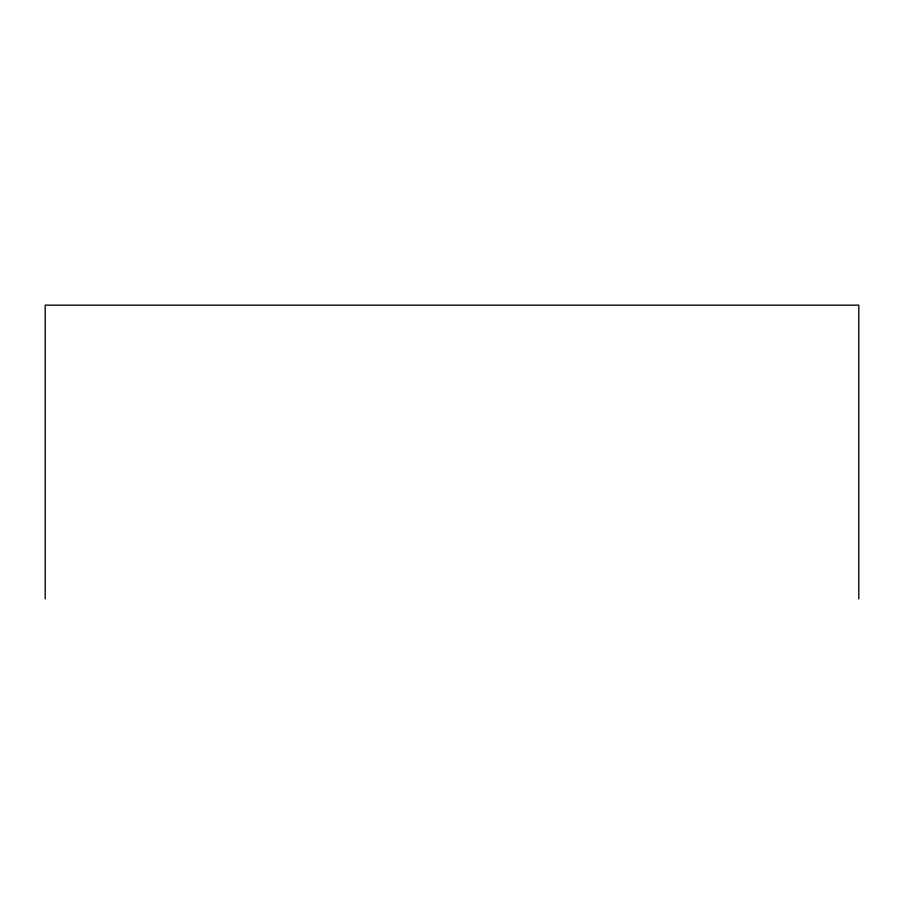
<?xml version="1.0" encoding="UTF-8"?>
<svg xmlns="http://www.w3.org/2000/svg" width="904" height="904" viewBox="0 0 904 904"><rect width="100%" height="100%" fill="white"/><g stroke="black" fill="none" stroke-linecap="round" stroke-linejoin="round"><path stroke-width="1.36" d="M858.8 598.855L858.8 305.145L45.2 305.145L45.2 598.855"/></g></svg>
